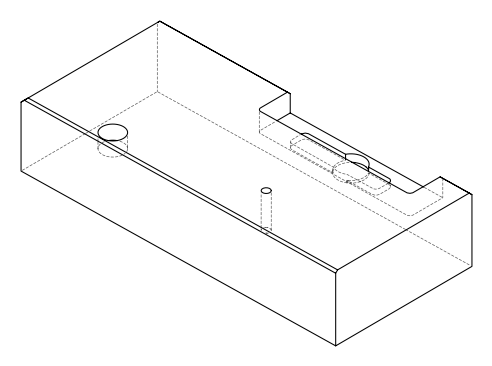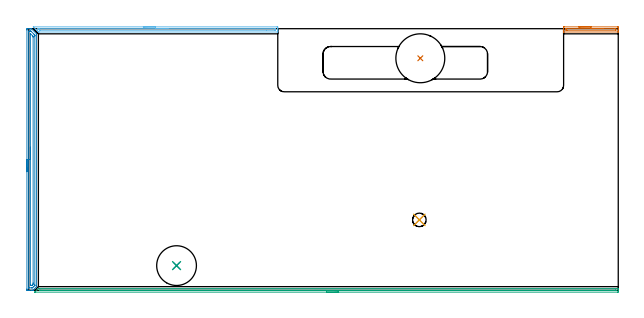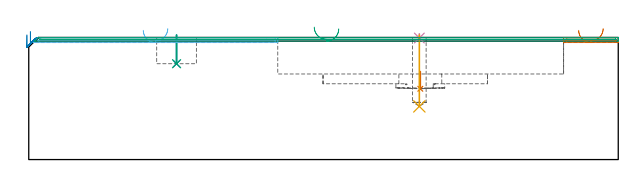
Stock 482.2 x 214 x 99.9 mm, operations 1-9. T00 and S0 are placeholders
(PLAN: 11 operations, 6 tool changes, 107 min)
(1 INDEXABLE_INSERT_DRILL_BLIND_HOLE_FROM_SOLID | STEP1POCKET | NXT0302_035 | 0.06 min | 52155 mm3)
(2 INDEXABLE_INSERT_DRILL_BLIND_HOLE_FROM_SOLID_1 | STEP1POCKET_2 | NXT0302_013 | 0.1 min | 7346 mm3)
(3 DRILL_TO_ENLARGE_BLIND_HOLE | STEP1POCKET_2 | UGT0301_382 | 0.1 min | 10473 mm3)
(4 SPOT_DRILL | STEP1POCKET_1 | NXT0321_9005460120000 | 0.03 min | 1 mm3)
(5 DRILL_BLIND_HOLE_INTO_CENTER | STEP1POCKET_1 | UGT0301_222 | 0.24 min | 5213 mm3)
(6 AREA_MILL | FG_CHAMFER_SURFACE | UGT0205_001 | 3.33 min | 1816 mm3)
(7 AREA_MILL_1 | FG_CHAMFER_SURFACE_1 | UGT0205_001 | 0.88 min | 419 mm3)
(8 AREA_MILL_2 | FG_CHAMFER_SURFACE_2 | UGT0205_001 | 5.31 min | 6630 mm3)
(9 AREA_MILL_3 | FG_CHAMFER_SURFACE_3 | UGT0205_001 | 7.75 min | 2142 mm3)
(10 MILL_RECTANGULAR_POCKET | POCKET_RECTANGULAR_STRAIGHT | NXT0201_013 | Follow Part, ap 2.5, ae 75% | 18.13 min | 98346 mm3)
(11 MILL_SLOT | SLOT_PARTIAL_RECTANGULAR | NXT0201_013 | Follow Part, ap 2.5, ae 75% | 71.1 min | 245253 mm3)
(TOOL NXT0302_035 | Index. Insert Drill 40mm [880-D4000L40-05] | D40 PA176 FL200 Z2)
(TOOL NXT0302_013 | Index. Insert Drill 21mm [880-D2100L25-05] | D21 PA176 FL105 Z2)
(TOOL UGT0301_382 | Twist Drill Flat Bottom 32.5 mm | D32.5 PA180 FL175 Z2)
(TOOL NXT0321_9005460120000 | NC Spot Drill, 142deg, 12mm, Carbide, Uncoated | D12 PA142 FL30 Z2)
(TOOL UGT0301_222 | Twist Drill 11.1 mm | D11.1 PA118 FL92 Z2)
(TOOL UGT0205_001 | Chamfer Mill 20 x 3 x 45 deg. | D20 FL50 Z2)
(TOOL NXT0201_013 | ENDMILL 10mm | D10 FL30 Z4)
(OP 1 INDEXABLE_INSERT_DRILL_BLIND_HOLE_FROM_SOLID)
G17 G21 G94 G90
T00 M6
G54
G17 G0 G90 X320.3 Y189.8 S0 M3
G43 Z109.9 H1
G94 G81 G98 Z57.9 F250. R72.
G80
M5
M2
(OP 2 INDEXABLE_INSERT_DRILL_BLIND_HOLE_FROM_SOLID_1)
G17 G21 G94 G90
T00 M6
G54
G17 G0 G90 X120.9 Y20.2 S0 M3
G43 Z109.9 H1
G94 G81 G98 Z78.4 F250. R101.9
G80
M5
M2
(OP 3 DRILL_TO_ENLARGE_BLIND_HOLE)
G17 G21 G94 G90
T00 M6
G54
G17 G0 G90 X120.9 Y20.2 S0 M3
G43 Z109.9 H0
G94 G81 G98 Z78.4 F250. R101.9
G80
M5
M2
(OP 4 SPOT_DRILL)
G17 G21 G94 G90
T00 M6
G54
G17 G0 G90 X319.5 Y57.6 S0 M3
G43 Z109.9 H0
G94 G81 G98 Z99.422 F250. R102.9
G80
M5
M2
(OP 5 DRILL_BLIND_HOLE_INTO_CENTER)
G17 G21 G94 G90
T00 M6
G54
G17 G0 G90 X319.5 Y57.6 S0 M3
G43 Z109.9 H0
G94 G81 G98 Z43.5 F250. R101.9
G80
M5
M2
(OP 6 AREA_MILL)
G17 G21 G94 G90
T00 M6
G54
G17 G0 G90 X93.7 Y215.5 S1061 M3
G43 Z109.9 H0
Z105.7
G94 G1 X93.738 Z104.828 F250.
X93.852 Z103.964
X94.041 Z103.112
X94.303 Z102.28
X94.637 Z101.474
X95.04 Z100.7
X95.508 Z99.964
X96.04 Z99.272
X96.629 Z98.629
X97.272 Z98.04
X97.964 Z97.509
X98.7 Z97.04
X99.474 Z96.637
X100.28 Z96.303
X101.112 Z96.041
X101.964 Z95.852
X102.828 Z95.738
X103.7 Z95.7
X203.107
X203.462 Y215.496 Z95.701
X203.69 Y215.492 Z95.703
X203.7 Y215.149 Z96.046
Y214.562 Z96.635
Y214.274 Z96.922
Y213.688 Z97.509
Y213.4 Z97.796
Y212.823 Z98.376
Y212.228 Z98.971
Y211.531 Z99.667
X203.698 Y211.414 Z99.778
X203.69 Y211.302 Z99.888
X203.553 Y211.3 Z99.9
X8.75
X8.007 Y211.304 Z99.895
X7.899 Y211.307 Z99.893
X7.859 Y211.343 Z99.857
X7.547 Y211.651 Z99.545
X7.413 Y211.786 Z99.412
X7.248 Y211.951 Z99.247
X7.109 Y212.088 Z99.107
X6.967 Y212.231 Z98.966
X6.819 Y212.38 Z98.818
X6.672 Y212.526 Z98.67
X6.522 Y212.677 Z98.521
X6.39 Y212.809 Z98.389
X6.235 Y212.963 Z98.232
X6.076 Y213.123 Z98.075
X5.961 Y213.238 Z97.96
X5.797 Y213.4 Z97.795
X5.63 Y213.569 Z97.629
X3.708 Y215.492 Z95.706
X3.802 Y215.498 Z95.702
X3.847 Y215.5 Z95.7
X103.7
Y214.086 Z97.114
X201.324
X201.518 Y214.085 Z97.115
X201.66 Y214.081 Z97.119
X201.688 Y214.079 Z97.121
X201.693 Y214.061 Z97.139
X201.697 Y214.038 Z97.162
X201.7 Y213.906 Z97.294
X201.699 Y212.909 Z98.291
X201.697 Y212.81 Z98.39
X201.691 Y212.745 Z98.455
X201.687 Y212.72 Z98.48
X201.673 Y212.719 Z98.481
X201.324 Y212.715 Z98.485
X194.492 Y212.714 Z98.486
X9.642 Y212.715 Z98.485
X9.448 Y212.716 Z98.484
X9.101 Y212.721 Z98.479
X8.927 Y212.734 Z98.466
X8.75 Y212.903 Z98.297
X8.25 Y213.4 Z97.8
X7.859 Y213.792 Z97.408
X7.629 Y214.031 Z97.169
X7.584 Y214.079 Z97.121
X7.664 Y214.081 Z97.119
X7.859 Y214.084 Z97.116
X8.051 Y214.086 Z97.114
X8.75
X103.7
X104.572 Z97.152
X105.436 Z97.266
X106.288 Z97.455
X107.12 Z97.717
X107.926 Z98.051
X108.7 Z98.454
X109.436 Z98.923
X110.128 Z99.454
X110.771 Z100.043
X111.36 Z100.686
X111.892 Z101.378
X112.36 Z102.114
X112.763 Z102.888
X113.097 Z103.694
X113.359 Z104.526
X113.548 Z105.378
X113.662 Z106.243
X113.7 Z107.114
G0 Z109.9
M5
M2
(OP 7 AREA_MILL_1)
G17 G21 G94 G90
T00 M6
G54
G17 G0 G90 X449.85 Y215.5 S1061 M3
G43 Z109.9 H0
Z105.7
G94 G1 X449.888 Z104.828 F250.
X450.002 Z103.964
X450.191 Z103.112
X450.453 Z102.28
X450.787 Z101.474
X451.19 Z100.7
X451.658 Z99.964
X452.19 Z99.272
X452.779 Z98.629
X453.422 Z98.04
X454.114 Z97.509
X454.85 Z97.04
X455.624 Z96.637
X456.43 Z96.303
X457.262 Z96.041
X458.113 Z95.852
X458.978 Z95.738
X459.85 Z95.7
X481.638 Y215.499 Z95.701
X481.992 Y215.496
X482.19 Y215.491 Z95.703
X482.2 Y215.149 Z96.045
Y214.504 Z96.693
Y214.274 Z96.923
Y213.63 Z97.567
Y213.4 Z97.796
Y212.94 Z98.259
Y211.485 Z99.714
X482.198 Y211.39 Z99.802
X482.19 Y211.303 Z99.889
X482.083 Y211.3 Z99.9
X437.617
X437.51 Y211.303 Z99.889
X437.503 Y211.39 Z99.802
X437.5 Y211.485 Z99.714
Y212.111 Z99.088
Y212.94 Z98.259
Y213.4 Z97.796
Y213.63 Z97.567
Y214.274 Z96.923
Y214.504 Z96.693
X437.505 Y215.149 Z96.045
X437.51 Y215.491 Z95.703
X437.708 Y215.496 Z95.701
X438.062 Y215.5 Z95.7
X459.85
Y214.086 Z97.114
X479.162
X479.86 Y214.084 Z97.116
X480.055 Y214.082 Z97.118
X480.169 Y214.079 Z97.121
X480.19 Y214.042 Z97.158
X480.196 Y213.944 Z97.256
X480.198 Y213.4 Z97.8
X480.197 Y213.068 Z98.132
X480.19 Y212.733 Z98.467
X480.18 Y212.72 Z98.48
X480.164 Y212.718 Z98.482
X480.121 Y212.716 Z98.484
X480.034 Y212.715 Z98.485
X479.86 Y212.714 Z98.486
X440.538
X439.84 Y212.716 Z98.484
X439.645 Y212.718 Z98.482
X439.531 Y212.721 Z98.479
X439.51 Y212.758 Z98.442
X439.504 Y212.856 Z98.344
X439.502 Y213.4 Z97.8
X439.503 Y213.732 Z97.468
X439.51 Y214.067 Z97.133
X439.52 Y214.08 Z97.12
X439.536 Y214.082 Z97.118
X439.579 Y214.084 Z97.116
X439.666 Y214.085 Z97.115
X439.84 Y214.086 Z97.114
X459.85
X460.722 Z97.152
X461.586 Z97.266
X462.438 Z97.455
X463.27 Z97.717
X464.076 Z98.051
X464.85 Z98.454
X465.586 Z98.923
X466.278 Z99.454
X466.921 Z100.043
X467.51 Z100.686
X468.041 Z101.379
X468.51 Z102.114
X468.913 Z102.888
X469.247 Z103.694
X469.509 Z104.526
X469.698 Z105.378
X469.812 Z106.243
X469.85 Z107.114
G0 Z109.9
M5
M2
(OP 8 AREA_MILL_2)
G17 G21 G94 G90
T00 M6
G54
G17 G0 G90 X-1.5 Y97. S1061 M3
G43 Z109.9 H0
Z102.
G94 G1 Y97.038 Z101.128 F250.
Y97.152 Z100.263
Y97.341 Z99.412
Y97.603 Z98.58
Y97.937 Z97.774
Y98.34 Z97.
Y98.808 Z96.264
Y99.34 Z95.572
Y99.929 Z94.929
Y100.572 Z94.34
Y101.264 Z93.808
Y102. Z93.34
Y102.774 Z92.937
Y103.58 Z92.603
Y104.412 Z92.341
Y105.264 Z92.152
Y106.128 Z92.038
Y107. Z92.
Y212.917
X-1.499 Y213.374 Z92.001
X-1.495 Y213.806 Z92.002
X-1.491 Y213.99 Z92.005
X-1.07 Y214. Z92.425
X0.338 Z93.834
X0.69 Z94.185
X1.394 Z94.894
X2.01 Z95.51
X2.1 Y213.999 Z95.599
X2.2 Y213.99 Z95.695
X2.306 Y213.894 Z95.805
X6.4 Y209.799 Z99.9
Y3.298
X6.403 Y3.012 Z99.897
X6.112 Y2.71 Z99.608
X3.623 Y0.221 Z97.119
X3.522 Y0.121 Z97.021
X3.426 Y0.03 Z96.926
X3.393 Y0.004 Z96.89
X3.242 Y0. Z96.74
X2.45 Z95.944
X0.338 Z93.835
X-0.19 Z93.305
X-0.806 Z92.69
X-1.07 Y0.002 Z92.426
X-1.293 Y0.005 Z92.203
X-1.491 Y0.01 Z92.005
X-1.495 Y0.194 Z92.003
X-1.499 Y0.626 Z92.001
X-1.5 Y1.063 Z92.
Y107.
X-0.086 Z93.414
X-0.085 Y211.48 Z93.415
X-0.084 Y211.586 Z93.416
X-0.079 Y211.971 Z93.421
X0.292 Y211.991 Z93.792
X0.69 Y211.997 Z94.19
X1.164 Y211.999 Z94.664
X1.57 Y211.995 Z95.07
X1.705 Y211.99 Z95.205
X1.751 Y211.987 Z95.251
X1.788 Y211.954 Z95.288
X1.863 Y211.883 Z95.363
X2.164 Y211.586 Z95.664
X4.21 Y209.54 Z97.71
X4.842 Y208.905 Z98.342
X4.934 Y208.805 Z98.434
X4.979 Y208.752 Z98.479
X4.98 Y208.707 Z98.48
X4.983 Y208.511 Z98.483
X4.985 Y208.117 Z98.485
X4.986 Y208.011 Z98.486
X4.985 Y4.307 Z98.485
X4.984 Y4.201 Z98.484
X4.981 Y4.103 Z98.481
X4.979 Y4.057 Z98.479
X4.956 Y4.018 Z98.456
X4.832 Y3.888 Z98.332
X4.676 Y3.728 Z98.176
X4.258 Y3.307 Z97.758
X3.364 Y2.413 Z96.864
X3.33 Y2.38 Z96.83
X3.043 Y2.102 Z96.543
X2.962 Y2.024 Z96.462
X2.848 Y2.009 Z96.348
X2.45 Y2.004 Z95.95
X1.977 Y2. Z95.477
X0.217 Z93.717
X0.004 Y2.002 Z93.504
X-0.03 Y2.004 Z93.47
X-0.064 Y2.01 Z93.436
X-0.079 Y2.017 Z93.421
X-0.08 Y2.044 Z93.42
X-0.085 Y2.307 Z93.415
X-0.086 Y107. Z93.414
X1.328 Z94.828
X1.329 Y209.799 Z94.829
X1.33 Y209.906 Z94.83
X1.331 Y209.934 Z94.831
X1.333 Y209.949 Z94.833
X1.376 Y209.913 Z94.876
X1.501 Y209.799 Z95.001
X3.33 Y207.97 Z96.83
X3.537 Y207.754 Z97.037
X3.561 Y207.728 Z97.061
X3.565 Y207.656 Z97.065
X3.569 Y207.526 Z97.069
X3.571 Y207.362 Z97.071
Y207.117
Y5.989
X3.57 Y5.745 Z97.07
X3.564 Y5.095 Z97.064
X3.456 Y4.967 Z96.956
X3.33 Y4.834 Z96.83
X3.018 Y4.518 Z96.518
X2.702 Y4.201 Z96.202
X2.574 Y4.076 Z96.074
X2.531 Y4.037 Z96.031
X2.497 Y4.01 Z95.997
X2.45 Y4.008 Z95.95
X1.767 Y4.001 Z95.267
X1.57 Y4.004 Z95.07
X1.373 Y4.01 Z94.873
X1.335 Y4.019 Z94.835
X1.332 Y4.055 Z94.832
X1.33 Y4.119 Z94.83
X1.329 Y4.201 Z94.829
X1.328 Y4.447 Z94.828
Y107.
Y107.872 Z94.866
Y108.736 Z94.98
Y109.588 Z95.169
Y110.42 Z95.431
Y111.226 Z95.765
Y112. Z96.168
Y112.736 Z96.637
Y113.428 Z97.168
Y114.071 Z97.757
Y114.66 Z98.401
Y115.192 Z99.093
Y115.66 Z99.828
Y116.063 Z100.602
Y116.397 Z101.408
Y116.659 Z102.24
Y116.848 Z103.092
Y116.962 Z103.957
Y117. Z104.828
G0 Z109.9
M5
M2
(OP 9 AREA_MILL_3)
G17 G21 G94 G90
T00 M6
G54
G17 G0 G90 X253.55 Y-1.5 S1061 M3
G43 Z109.9 H0
Z106.9
G94 G1 X253.512 Z106.028 F250.
X253.398 Z105.164
X253.209 Z104.312
X252.947 Z103.48
X252.613 Z102.674
X252.21 Z101.9
X251.742 Z101.164
X251.21 Z100.472
X250.621 Z99.829
X249.978 Z99.24
X249.286 Z98.708
X248.55 Z98.24
X247.776 Z97.837
X246.97 Z97.503
X246.138 Z97.241
X245.286 Z97.052
X244.422 Z96.938
X243.55 Z96.9
X5.003
X4.92 Y-1.495 Z96.903
X4.918 Y-1.494 Z96.904
X4.92 Y-1.479 Z96.919
X7.331 Y0.931 Z99.331
X7.89 Y1.491 Z99.887
X7.904 Y1.494 Z99.889
X8.195 Y1.5 Z99.9
X482.031
X482.19 Y1.497 Z99.888
X482.193 Y1.441 Z99.833
X482.2 Y1.04 Z99.439
Y0.676 Z99.076
Y0. Z98.395
Y-1.23 Z97.167
X482.198 Y-1.491 Z96.905
X481.727 Y-1.5 Z96.9
X243.55
Y-0.086 Z98.314
X9.003 Y-0.085 Z98.315
X8.831 Y-0.083 Z98.317
X8.785 Y-0.08 Z98.32
X8.782 Y-0.078 Z98.322
X8.783 Y-0.073 Z98.327
X8.812 Y-0.041 Z98.359
X8.853 Y0. Z98.4
X8.935 Y0.073 Z98.473
X9.009 Y0.079 Z98.479
X9.088 Y0.082 Z98.482
X9.896 Y0.085 Z98.485
X9.982 Y0.086 Z98.486
X479.884 Y0.085 Z98.485
X480.055 Y0.083 Z98.483
X480.169 Y0.079 Z98.479
X480.192 Y0.077 Z98.477
X480.195 Y0.073 Z98.473
X480.198 Y0.057 Z98.457
Y0. Z98.4
X480.195 Y-0.05 Z98.35
X480.191 Y-0.073 Z98.327
X480.185 Y-0.079 Z98.321
X480.141 Y-0.081 Z98.319
X479.969 Y-0.085 Z98.315
X479.884 Y-0.086 Z98.314
X479.798
X243.55
X242.678 Z98.352
X241.814 Z98.466
X240.962 Z98.655
X240.13 Z98.917
X239.324 Z99.251
X238.55 Z99.654
X237.814 Z100.123
X237.122 Z100.654
X236.479 Z101.243
X235.89 Z101.886
X235.358 Z102.578
X234.89 Z103.314
X234.487 Z104.088
X234.153 Z104.894
X233.891 Z105.726
X233.702 Z106.578
X233.588 Z107.443
X233.55 Z108.314
G0 Z109.9
M5
M2
